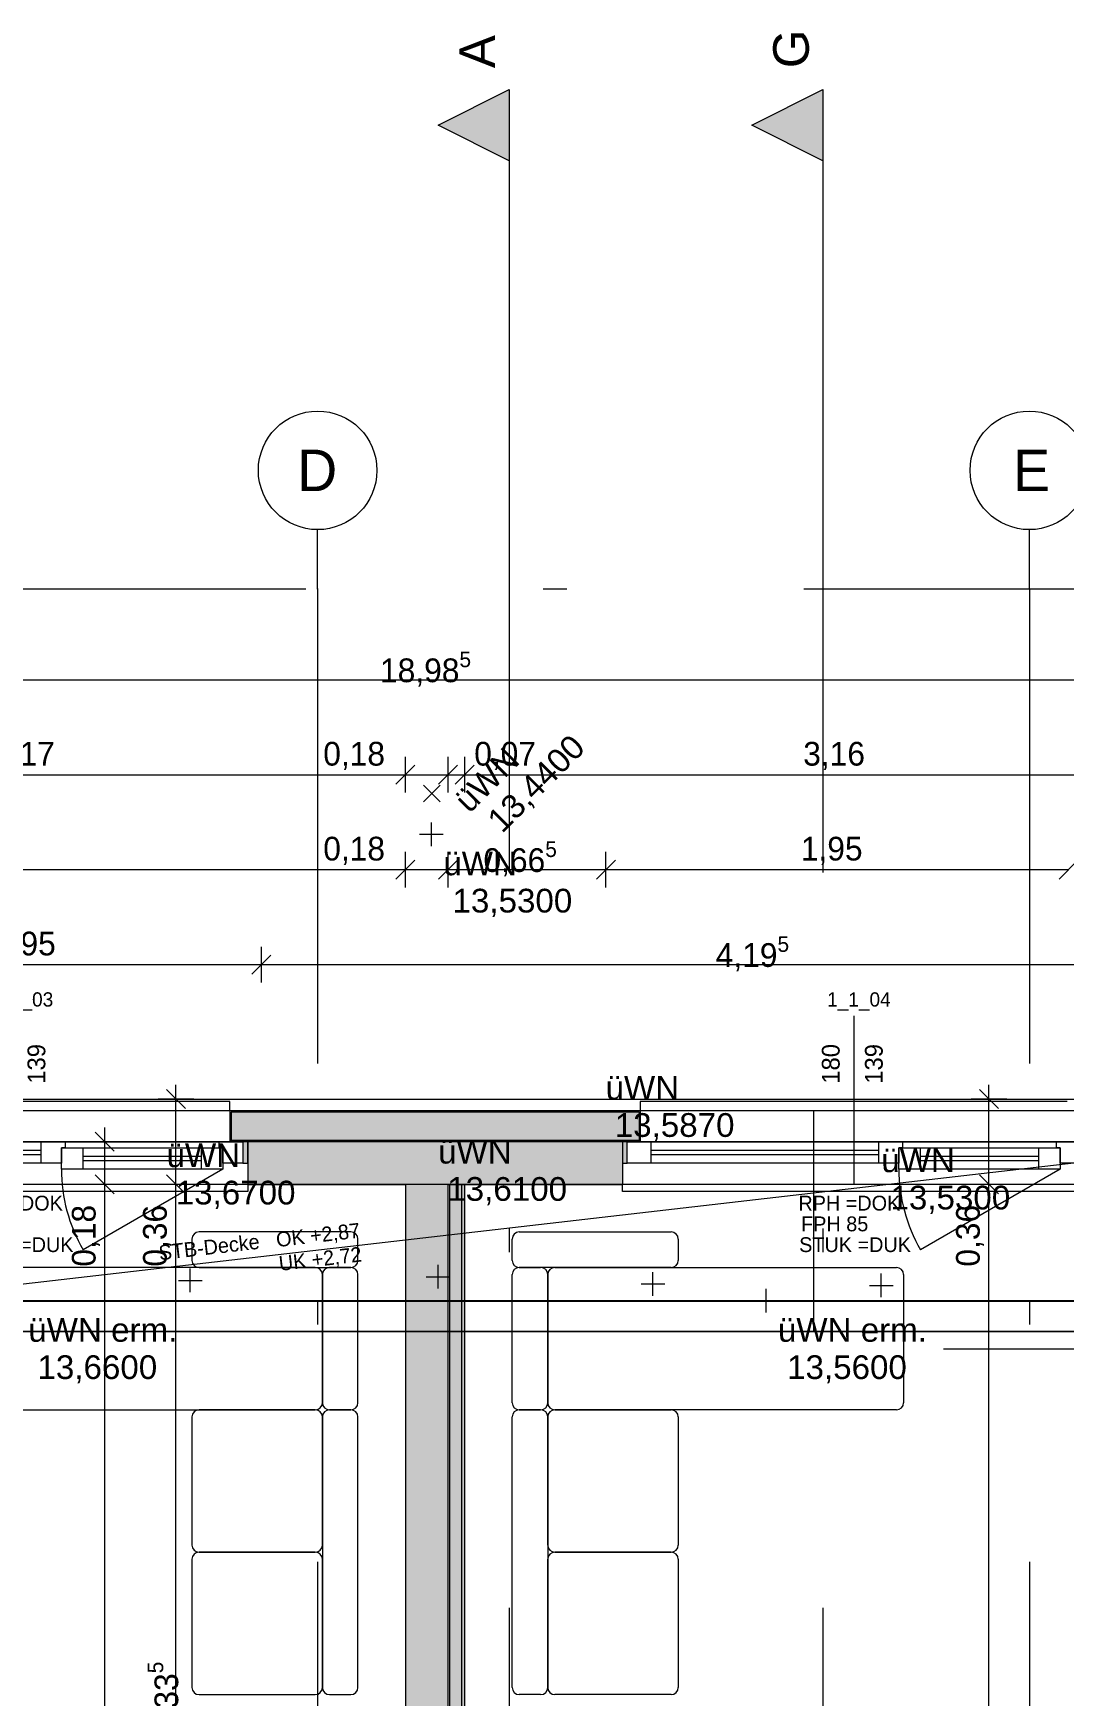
# Model space of a CAD drawing. Header units: metres. Extents: x -3 to 205, y -18 to 45.
# Drawn here: x 7.8 to 12.14, y -1.66 to 5.34 of the extents above; entities that cross this region are included whole.
import ezdxf

# ---------------------------------------------------------------- set-up
doc = ezdxf.new("R2010")
doc.units = ezdxf.units.M
doc.header["$MEASUREMENT"] = 0
for name, pattern in [('Achse', [0.004, 0.002, -0.001, 0, -0.001]), ('Schnittlinie', [0.006, 0.003, -0.0015, 0, -0.0015]), ('Strichlinie eng', [0.002, 0.0015, -0.0005])]:
    doc.linetypes.add(name, pattern=pattern)
for name, color, linetype in [('1._1.Stock PP STG1_3_000 Achsraster', 7, 'Continuous'), ('1._1.Stock PP STG1_3_110 Wand Aussen', 7, 'Continuous'), ('1._1.Stock PP STG1_3_120 Wand Innen tragend', 7, 'Continuous'), ('1._1.Stock PP STG1_3_165 Fassadengestaltung Bänder', 7, 'Continuous'), ('1._1.Stock PP STG1_3_210 Decke', 7, 'Continuous'), ('1._1.Stock PP STG1_3_220 Bodenaufbau', 7, 'Continuous'), ('1._1.Stock PP STG1_3_240 Unterdämmung', 7, 'Continuous'), ('1._1.Stock PP STG1_3_510 Möblierung', 7, 'Continuous'), ('1._1.Stock PP STG1_3_851 Marker Schnitt', 7, 'Continuous'), ('1._1.Stock PP STG1_3_910 Allgemein Lageplan Höhen', 7, 'Continuous'), ('1._1.Stock PP STG1_3_945 Einreichplan Beschriftung', 7, 'Continuous'), ('1._1.Stock PP STG1_3_950 Polierplan Bemaßung', 7, 'Continuous'), ('1._1.Stock PP STG1_3_Neubau_840 Baulinien', 7, 'Continuous')]:
    doc.layers.add(name, color=color, linetype=linetype)
doc.styles.add('ERSTELLTER_STIL_1', font='arial.ttf')
doc.styles.add('ERSTELLTER_STIL_2', font='')
doc.styles.get('ERSTELLTER_STIL_2').set_extended_font_data('Eurostile')
doc.linetypes.add('Grenze Grundstück', pattern='A,0,[1,415_260415_PP_VA_1_4 1 St1.Shx,S=0.00031746,R=0,X=0,Y=0],-0.04,0', length=0.04)

msp = doc.modelspace()

# ---------------------------------------------------------------- hatches: boundary and pattern name
at = {"layer": '1._1.Stock PP STG1_3_110 Wand Aussen', "linetype": 'Continuous', "lineweight": 13, "true_color": 0xff6400}
for points in [[(8.635, 0.795), (8.635, 0.675), (10.355, 0.675), (10.355, 0.795)], [(8.685, 0.58), (8.705, 0.58), (8.705, 0.67), (8.685, 0.67)], [(10.305, 0.67), (10.285, 0.67), (10.285, 0.58), (10.305, 0.58)]]:
    msp.add_hatch(color=30, dxfattribs=at).paths.add_polyline_path(points)
at = {"layer": '1._1.Stock PP STG1_3_110 Wand Aussen', "linetype": 'Continuous', "lineweight": 0, "true_color": 0x373737}
msp.add_hatch(color=250, dxfattribs=at).paths.add_polyline_path([(8.635, 0.675), (8.635, 0.67), (10.355, 0.67), (10.355, 0.675)])
at = {"layer": '1._1.Stock PP STG1_3_110 Wand Aussen', "linetype": 'Continuous', "lineweight": 13, "true_color": 0x3f7f02}
msp.add_hatch(color=76, dxfattribs=at).paths.add_polyline_path([(8.705, 0.49), (10.285, 0.49), (10.285, 0.58), (10.285, 0.67), (8.705, 0.67), (8.705, 0.58)])
at = {"layer": '1._1.Stock PP STG1_3_120 Wand Innen tragend', "linetype": 'Continuous', "lineweight": 13, "true_color": 0x3f7f02}
msp.add_hatch(color=76, dxfattribs=at).paths.add_polyline_path([(9.55, -3.865), (9.55, 0.49), (9.37, 0.49), (9.37, -3.865)])
at = {"layer": '1._1.Stock PP STG1_3_120 Wand Innen tragend', "linetype": 'Continuous', "lineweight": 13, "true_color": 0xffaa00}
msp.add_hatch(color=40, dxfattribs=at).paths.add_polyline_path([(9.6075, -3.865), (9.6075, 0.49), (9.5575, 0.49), (9.5575, -3.865)])
at = {"layer": '1._1.Stock PP STG1_3_120 Wand Innen tragend', "linetype": 'Continuous', "lineweight": 13, "true_color": 0xfb02fe}
msp.add_hatch(color=6, dxfattribs=at).paths.add_polyline_path([(9.62, -3.865), (9.62, 0.49), (9.6075, 0.49), (9.6075, -3.865)])
at = {"layer": '1._1.Stock PP STG1_3_851 Marker Schnitt', "linetype": 'Continuous', "lineweight": 0, "true_color": 0x000000}
for points in [[(9.8079, 5.105), (9.5079, 4.955), (9.8079, 4.805)], [(11.13, 5.105), (10.83, 4.955), (11.13, 4.805)]]:
    msp.add_hatch(color=18, dxfattribs=at).paths.add_polyline_path(points)

# ---------------------------------------------------------------- linework, layer by layer
at = {"layer": '1._1.Stock PP STG1_3_000 Achsraster', "color": 5, "linetype": 'Achse', "lineweight": 0, "ltscale": 1000}
for p, q in [((9, 3), (9, 3.25)), ((12, 3), (12, 3.25)), ((-1.25, 3), (21, 3)), ((9, 3), (9, -18)), ((12, 3), (12, -18)), ((-1.5, 0), (21, 0))]:
    msp.add_line(p, q, dxfattribs=at)
at = {"layer": '1._1.Stock PP STG1_3_000 Achsraster', "color": 5, "linetype": 'Continuous', "lineweight": 0, "ltscale": 1000}
for centre in [(9, 3.5), (12, 3.5)]:
    msp.add_circle(centre, 0.25, dxfattribs=at)
at = {"layer": '1._1.Stock PP STG1_3_000 Achsraster', "color": 5, "linetype": 'Achse', "lineweight": 0, "ltscale": 1000}
for p in [(9, 3), (9, 3), (12, 3), (12, 3)]:
    msp.add_point(p, dxfattribs=at)
at = {"layer": '1._1.Stock PP STG1_3_110 Wand Aussen', "color": 7, "linetype": 'Continuous', "lineweight": 13, "ltscale": 1000}
for p, q in [((11.26, 1.2012), (11.26, 0.49)), ((8.63, 0.84), (6.83, 0.84)), ((8.63, 0.8), (8.63, 0.84)), ((8.63, 0.8), (8.63, 0.795)), ((8.635, 0.8), (8.63, 0.8)), ((8.63, 0.8), (8.63, 0.795)), ((8.63, 0.795), (8.63, 0.675)), ((8.63, 0.795), (8.63, 0.675)), ((10.355, 0.795), (8.635, 0.795)), ((8.635, 0.795), (8.635, 0.67)), ((10.355, 0.8), (10.36, 0.8)), ((10.355, 0.795), (10.355, 0.67)), ((12.16, 0.84), (10.36, 0.84)), ((10.36, 0.84), (10.36, 0.8)), ((10.36, 0.8), (10.36, 0.795)), ((10.36, 0.8), (10.36, 0.795)), ((10.36, 0.795), (10.36, 0.675)), ((10.36, 0.795), (10.36, 0.675)), ((6.875, 0.67), (7.835, 0.67)), ((6.875, 0.635), (7.835, 0.635)), ((7.835, 0.58), (7.835, 0.67)), ((7.835, 0.67), (7.885, 0.67)), ((7.885, 0.67), (7.935, 0.67)), ((7.935, 0.645), (7.92, 0.645)), ((7.92, 0.645), (7.92, 0.58)), ((7.92, 0.555), (7.92, 0.645)), ((7.92, 0.645), (8.01, 0.645)), ((7.935, 0.67), (8.585, 0.67)), ((7.935, 0.67), (7.935, 0.645)), ((8.01, 0.645), (8.51, 0.645)), ((8.01, 0.645), (8.01, 0.555)), ((8.51, 0.555), (8.51, 0.645)), ((8.51, 0.645), (8.6, 0.645)), ((8.585, 0.645), (8.585, 0.67)), ((8.585, 0.67), (8.685, 0.67)), ((8.6, 0.645), (8.585, 0.645)), ((8.6, 0.58), (8.6, 0.645)), ((8.6, 0.645), (8.6, 0.555)), ((8.63, 0.675), (8.63, 0.67)), ((8.63, 0.675), (8.63, 0.67)), ((8.635, 0.67), (8.63, 0.67)), ((8.635, 0.67), (8.63, 0.67)), ((8.635, 0.67), (8.63, 0.67)), ((10.355, 0.675), (8.635, 0.675)), ((8.685, 0.67), (8.685, 0.58)), ((10.355, 0.67), (10.285, 0.67)), ((10.355, 0.67), (10.285, 0.67)), ((10.355, 0.67), (10.285, 0.67)), ((10.305, 0.67), (10.405, 0.67)), ((10.305, 0.58), (10.305, 0.67)), ((10.355, 0.67), (10.36, 0.67)), ((10.355, 0.67), (10.36, 0.67)), ((10.355, 0.67), (10.36, 0.67)), ((10.36, 0.675), (10.36, 0.67)), ((10.36, 0.675), (10.36, 0.67)), ((10.405, 0.67), (11.365, 0.67)), ((10.405, 0.67), (10.405, 0.58)), ((10.405, 0.635), (11.365, 0.635)), ((11.365, 0.58), (11.365, 0.67)), ((11.365, 0.67), (11.415, 0.67)), ((11.415, 0.67), (11.465, 0.67)), ((11.465, 0.645), (11.45, 0.645)), ((11.45, 0.645), (11.45, 0.58)), ((11.45, 0.555), (11.45, 0.645)), ((11.45, 0.645), (11.54, 0.645)), ((11.465, 0.67), (12.115, 0.67)), ((11.465, 0.67), (11.465, 0.645)), ((11.54, 0.645), (12.04, 0.645)), ((11.54, 0.645), (11.54, 0.555)), ((12.04, 0.555), (12.04, 0.645)), ((12.04, 0.645), (12.13, 0.645)), ((12.115, 0.645), (12.115, 0.67)), ((12.115, 0.67), (12.215, 0.67)), ((12.13, 0.645), (12.115, 0.645)), ((12.13, 0.58), (12.13, 0.645)), ((12.13, 0.645), (12.13, 0.555)), ((7.835, 0.615), (6.875, 0.615)), ((7.835, 0.58), (6.875, 0.58)), ((7.885, 0.58), (7.835, 0.58)), ((7.92, 0.58), (7.885, 0.58)), ((8.01, 0.61), (8.51, 0.61)), ((8.51, 0.59), (8.01, 0.59)), ((8.685, 0.58), (8.6, 0.58)), ((10.405, 0.58), (10.305, 0.58)), ((11.365, 0.615), (10.405, 0.615)), ((11.365, 0.58), (10.405, 0.58)), ((11.415, 0.58), (11.365, 0.58)), ((11.45, 0.58), (11.415, 0.58)), ((11.54, 0.61), (12.04, 0.61)), ((12.04, 0.59), (11.54, 0.59)), ((12.215, 0.58), (12.13, 0.58)), ((8.01, 0.555), (7.92, 0.555)), ((8.51, 0.555), (8.01, 0.555)), ((8.6, 0.555), (8.51, 0.555)), ((11.54, 0.555), (11.45, 0.555)), ((12.04, 0.555), (11.54, 0.555)), ((12.13, 0.555), (12.04, 0.555)), ((8.705, 0.46), (6.755, 0.46)), ((8.705, 0.49), (8.705, 0.46)), ((10.285, 0.46), (10.285, 0.49)), ((12.235, 0.46), (10.285, 0.46))]:
    msp.add_line(p, q, dxfattribs=at)
at = {"layer": '1._1.Stock PP STG1_3_110 Wand Aussen', "color": 7, "linetype": 'Continuous', "lineweight": 18, "ltscale": 1000}
for p, q in [((8.705, 0.67), (8.635, 0.67)), ((8.705, 0.67), (8.635, 0.67)), ((8.705, 0.67), (8.635, 0.67)), ((10.285, 0.67), (8.705, 0.67)), ((8.705, 0.67), (8.705, 0.58)), ((8.705, 0.67), (8.705, 0.58)), ((8.705, 0.67), (8.705, 0.58)), ((10.285, 0.67), (10.285, 0.58)), ((10.285, 0.67), (10.285, 0.58)), ((10.285, 0.67), (10.285, 0.58)), ((8.705, 0.58), (8.705, 0.49)), ((8.705, 0.58), (8.705, 0.49)), ((10.285, 0.58), (10.285, 0.49)), ((10.285, 0.58), (10.285, 0.49))]:
    msp.add_line(p, q, dxfattribs=at)
at = {"layer": '1._1.Stock PP STG1_3_110 Wand Aussen', "color": 8, "linetype": 'Strichlinie eng', "lineweight": 0, "ltscale": 1000}
for p, q in [((8.6, 0.555), (8.0111, 0.215)), ((12.13, 0.555), (11.5411, 0.215))]:
    msp.add_line(p, q, dxfattribs=at)
at = {"layer": '1._1.Stock PP STG1_3_110 Wand Aussen', "color": 7, "linetype": 'Continuous', "lineweight": 13, "ltscale": 1000, "flags": 128}
msp.add_lwpolyline([(10.355, 0.8), (8.635, 0.8)], dxfattribs=at)
for points in [[(8.685, 0.58), (8.705, 0.58), (8.705, 0.67), (8.685, 0.67)], [(10.305, 0.67), (10.285, 0.67), (10.285, 0.58), (10.305, 0.58)]]:
    msp.add_lwpolyline(points, close=True, dxfattribs=at)
at = {"layer": '1._1.Stock PP STG1_3_110 Wand Aussen', "color": 7, "linetype": 'Continuous', "lineweight": 18, "ltscale": 1000, "flags": 128}
for points in [[(8.705, 0.49), (9.37, 0.49)], [(9.55, 0.49), (10.285, 0.49)]]:
    msp.add_lwpolyline(points, dxfattribs=at)
at = {"layer": '1._1.Stock PP STG1_3_110 Wand Aussen', "color": 8, "linetype": 'Strichlinie eng', "lineweight": 0, "ltscale": 1000}
for centre in [(8.6, 0.555), (12.13, 0.555)]:
    msp.add_arc(centre, 0.68, 180, 210, dxfattribs=at)
at = {"layer": '1._1.Stock PP STG1_3_120 Wand Innen tragend', "color": 7, "linetype": 'Continuous', "lineweight": 18, "ltscale": 1000}
msp.add_line((9.55, -3.865), (9.55, 0.49), dxfattribs=at)
at = {"layer": '1._1.Stock PP STG1_3_120 Wand Innen tragend', "color": 7, "linetype": 'Continuous', "lineweight": 13, "ltscale": 1000}
for p, q in [((9.5575, -3.865), (9.5575, 0.49)), ((9.6075, -3.865), (9.6075, 0.49))]:
    msp.add_line(p, q, dxfattribs=at)
at = {"layer": '1._1.Stock PP STG1_3_120 Wand Innen tragend', "color": 7, "linetype": 'Continuous', "lineweight": 18, "ltscale": 1000, "flags": 128}
msp.add_lwpolyline([(9.37, 0.49), (9.37, -3.865)], dxfattribs=at)
at = {"layer": '1._1.Stock PP STG1_3_120 Wand Innen tragend', "color": 7, "linetype": 'Continuous', "lineweight": 13, "ltscale": 1000, "flags": 128}
for points in [[(9.5575, 0.49), (9.55, 0.49)], [(9.6075, 0.49), (9.5575, 0.49)], [(9.62, 0.49), (9.6075, 0.49)], [(9.62, -3.845), (9.62, 0.49)]]:
    msp.add_lwpolyline(points, dxfattribs=at)
at = {"layer": '1._1.Stock PP STG1_3_165 Fassadengestaltung Bänder', "color": 7, "linetype": 'Continuous', "lineweight": 13, "ltscale": 1000, "flags": 128}
msp.add_lwpolyline([(0, 0), (0, 0.0617), (3.72, 0.85), (5.89, 0.85), (13.09, 0.85), (15.21, 0.85), (18.985, 0.05), (18.985, 0), (18.935, 0), (18.935, 0.0074), (15.21, 0.8), (3.72, 0.8)], close=True, dxfattribs=at)
at = {"layer": '1._1.Stock PP STG1_3_210 Decke', "color": 7, "linetype": 'Continuous', "lineweight": 13, "ltscale": 1000, "true_color": 0xf4f4f4, "flags": 128}
msp.add_lwpolyline([(12.96, -0.13), (12.96, 0.67), (6.02, 0.67), (6.02, -0.13)], dxfattribs=at)
at = {"layer": '1._1.Stock PP STG1_3_210 Decke', "color": 7, "linetype": 'Continuous', "lineweight": 18, "ltscale": 1000, "flags": 128}
msp.add_lwpolyline([(6.02, -0.13), (12.96, -0.13)], dxfattribs=at)
at = {"layer": '1._1.Stock PP STG1_3_220 Bodenaufbau', "color": 7, "linetype": 'Continuous', "lineweight": 13, "ltscale": 1000, "true_color": 0xf4f4f4, "flags": 128}
for points in [[(12.78, -0.13), (12.78, 0.49), (6.2, 0.49), (6.2, -0.13)], [(3.445, -0.31), (0.3111, -0.31), (0.3639, -14.69), (5.685, -14.69), (5.685, -15.66), (13.295, -15.66), (13.295, -14.69), (18.6261, -14.69), (18.674, -0.31), (15.505, -0.31), (15.505, -0.71), (12.78, -0.71), (12.78, -0.13), (6.2, -0.13), (6.2, -0.71), (3.445, -0.71)]]:
    msp.add_lwpolyline(points, close=True, dxfattribs=at)
at = {"layer": '1._1.Stock PP STG1_3_240 Unterdämmung', "color": 30, "linetype": 'Continuous', "lineweight": 13, "ltscale": 1000, "true_color": 0xff6400, "flags": 128}
for points in [[(5.89, 0.8), (5.89, -0.4), (6.02, -0.4), (6.02, -0.13), (11.09, -0.13)], [(11.09, 0.8), (5.89, 0.8)], [(11.09, -0.13), (12.96, -0.13), (15.195, -0.13), (15.195, 0.07), (15.98, 0.07), (15.98, 0.6362), (15.21, 0.8), (11.09, 0.8)], [(11.09, 0.8), (11.09, -0.13)]]:
    msp.add_lwpolyline(points, dxfattribs=at)
at = {"layer": '1._1.Stock PP STG1_3_510 Möblierung', "color": 8, "linetype": 'Continuous', "lineweight": 13, "ltscale": 1000, "true_color": 0x7e7f7f}
for p, q in [((9.14, 0.29), (8.5, 0.29)), ((9.85, 0.29), (10.49, 0.29)), ((8.47, 0.26), (8.47, 0.17)), ((9.17, 0.17), (9.17, 0.26)), ((9.82, 0.17), (9.82, 0.26)), ((10.52, 0.26), (10.52, 0.17)), ((8.99, 0.14), (7.55, 0.14)), ((8.5, 0.14), (9.14, 0.14)), ((9.02, -0.43), (9.02, 0.11)), ((9.02, 0.11), (9.02, -0.43)), ((9.14, 0.14), (9.05, 0.14)), ((9.17, -0.43), (9.17, 0.11)), ((9.82, -0.43), (9.82, 0.11)), ((9.85, 0.14), (9.94, 0.14)), ((10.49, 0.14), (9.85, 0.14)), ((9.97, -0.43), (9.97, 0.11)), ((9.97, 0.11), (9.97, -0.43)), ((10, 0.14), (11.44, 0.14)), ((11.47, 0.11), (11.47, -0.43)), ((7.55, -0.46), (8.99, -0.46)), ((8.47, -0.49), (8.47, -1.03)), ((8.99, -0.46), (8.5, -0.46)), ((9.02, -1.03), (9.02, -0.49)), ((9.02, -0.49), (9.02, -1.63)), ((9.05, -0.46), (9.14, -0.46)), ((9.14, -0.46), (9.05, -0.46)), ((9.17, -1.63), (9.17, -0.49)), ((9.82, -1.63), (9.82, -0.49)), ((9.94, -0.46), (9.85, -0.46)), ((9.85, -0.46), (9.94, -0.46)), ((9.97, -1.03), (9.97, -0.49)), ((9.97, -0.49), (9.97, -1.63)), ((10, -0.46), (10.49, -0.46)), ((11.44, -0.46), (10, -0.46)), ((10.52, -0.49), (10.52, -1.03)), ((8.47, -1.09), (8.47, -1.63)), ((8.5, -1.06), (8.99, -1.06)), ((8.99, -1.06), (8.5, -1.06)), ((9.02, -1.63), (9.02, -1.09)), ((9.97, -1.63), (9.97, -1.09)), ((10.49, -1.06), (10, -1.06)), ((10, -1.06), (10.49, -1.06)), ((10.52, -1.09), (10.52, -1.63)), ((8.5, -1.66), (8.99, -1.66)), ((9.05, -1.66), (9.14, -1.66)), ((9.94, -1.66), (9.85, -1.66)), ((10.49, -1.66), (10, -1.66))]:
    msp.add_line(p, q, dxfattribs=at)
for centre, start, end in [((8.5, 0.26), 90, 180), ((9.14, 0.26), 0, 90), ((9.85, 0.26), 90, 180), ((10.49, 0.26), 0, 90), ((8.5, 0.17), 180, 270), ((9.14, 0.17), 270, 0), ((9.85, 0.17), 180, 270), ((10.49, 0.17), 270, 0), ((8.99, 0.11), 0, 90), ((9.05, 0.11), 90, 180), ((9.14, 0.11), 0, 90), ((9.85, 0.11), 90, 180), ((9.94, 0.11), 0, 90), ((10, 0.11), 90, 180), ((11.44, 0.11), 0, 90), ((8.5, -0.49), 90, 180), ((8.99, -0.43), 270, 0), ((8.99, -0.49), 0, 90), ((9.05, -0.43), 180, 270), ((9.05, -0.49), 90, 180), ((9.14, -0.43), 270, 0), ((9.14, -0.49), 0, 90), ((9.85, -0.43), 180, 270), ((9.85, -0.49), 90, 180), ((9.94, -0.43), 270, 0), ((9.94, -0.49), 0, 90), ((10, -0.43), 180, 270), ((10, -0.49), 90, 180), ((10.49, -0.49), 0, 90), ((11.44, -0.43), 270, 0), ((8.5, -1.03), 180, 270), ((8.99, -1.03), 270, 0), ((10, -1.03), 180, 270), ((10.49, -1.03), 270, 0), ((8.5, -1.09), 90, 180), ((8.99, -1.09), 0, 90), ((10, -1.09), 90, 180), ((10.49, -1.09), 0, 90), ((8.5, -1.63), 180, 270), ((8.99, -1.63), 270, 0), ((9.05, -1.63), 180, 270), ((9.14, -1.63), 270, 0), ((9.85, -1.63), 180, 270), ((9.94, -1.63), 270, 0), ((10, -1.63), 180, 270), ((10.49, -1.63), 270, 0)]:
    msp.add_arc(centre, 0.03, start, end, dxfattribs=at)
at = {"layer": '1._1.Stock PP STG1_3_851 Marker Schnitt', "color": 7, "linetype": 'Schnittlinie', "lineweight": 13, "ltscale": 1000}
for p, q in [((9.8079, 4.805), (9.8079, -11.7)), ((11.13, 4.805), (11.13, -5.7741))]:
    msp.add_line(p, q, dxfattribs=at)
at = {"layer": '1._1.Stock PP STG1_3_851 Marker Schnitt', "color": 7, "linetype": 'Continuous', "lineweight": 13, "ltscale": 1000, "flags": 128}
for points in [[(9.8079, 5.105), (9.8079, 4.805), (9.5079, 4.955)], [(11.13, 5.105), (11.13, 4.805), (10.83, 4.955)]]:
    msp.add_lwpolyline(points, close=True, dxfattribs=at)
at = {"layer": '1._1.Stock PP STG1_3_910 Allgemein Lageplan Höhen', "color": 7, "linetype": 'Continuous', "lineweight": 13, "ltscale": 1000}
for p, q in [((9.4458, 2.1022), (9.5165, 2.173)), ((9.5165, 2.1022), (9.4458, 2.173)), ((9.4295, 1.9663), (9.5295, 1.9663)), ((9.4795, 1.9163), (9.4795, 2.0163)), ((9.5075, 0.0511), (9.5075, 0.1511)), ((8.4129, 0.0858), (8.5129, 0.0858)), ((8.4629, 0.0358), (8.4629, 0.1358)), ((9.4575, 0.1011), (9.5575, 0.1011)), ((10.3635, 0.0706), (10.4635, 0.0706)), ((10.4135, 0.0206), (10.4135, 0.1206)), ((11.3757, 0.0148), (11.3757, 0.1148)), ((11.3257, 0.0648), (11.4257, 0.0648))]:
    msp.add_line(p, q, dxfattribs=at)
at = {"layer": '1._1.Stock PP STG1_3_910 Allgemein Lageplan Höhen', "color": 190, "linetype": 'Continuous', "lineweight": 0, "ltscale": 1000, "true_color": 0x9900ff}
for p, q in [((10.84, 0), (10.94, 0)), ((10.89, -0.05), (10.89, 0.05))]:
    msp.add_line(p, q, dxfattribs=at)
at = {"layer": '1._1.Stock PP STG1_3_945 Einreichplan Beschriftung', "color": 7, "linetype": 'Continuous', "lineweight": 13, "ltscale": 1000}
msp.add_line((13.8197, -0.2035), (11.6385, -0.2035), dxfattribs=at)
at = {"layer": '1._1.Stock PP STG1_3_950 Polierplan Bemaßung', "color": 1, "linetype": 'Continuous', "lineweight": 13, "ltscale": 1000, "true_color": 0xfb0106}
msp.add_line((0, 2.6169), (18.985, 2.6169), dxfattribs=at)
at = {"layer": '1._1.Stock PP STG1_3_950 Polierplan Bemaßung', "color": 6, "linetype": 'Continuous', "lineweight": 13, "ltscale": 1000, "true_color": 0xfb02fe}
for p, q in [((9.41, 2.2569), (9.33, 2.1769)), ((9.37, 2.1419), (9.37, 2.2919)), ((9.59, 2.2569), (9.51, 2.1769)), ((9.55, 2.1419), (9.55, 2.2919)), ((9.66, 2.2569), (9.58, 2.1769)), ((9.62, 2.1419), (9.62, 2.2919)), ((6.2, 2.2169), (9.37, 2.2169)), ((9.37, 2.2169), (9.55, 2.2169)), ((9.55, 2.2169), (9.62, 2.2169)), ((9.62, 2.2169), (12.78, 2.2169)), ((8.4775, 0.85), (8.3275, 0.85)), ((8.4425, 0.81), (8.3625, 0.89)), ((8.4025, 0.85), (8.4025, 0.91)), ((8.4025, 0.49), (8.4025, 0.85)), ((11.9045, 0.85), (11.7545, 0.85)), ((11.8695, 0.81), (11.7895, 0.89)), ((11.8295, 0.85), (11.8295, 0.91)), ((11.8295, 0.49), (11.8295, 0.85)), ((8.3625, 0.53), (8.4425, 0.45)), ((11.7895, 0.53), (11.8695, 0.45)), ((8.4775, 0.49), (8.3275, 0.49)), ((8.4025, -3.845), (8.4025, 0.49)), ((11.9045, 0.49), (11.7545, 0.49)), ((11.8295, -3.845), (11.8295, 0.49))]:
    msp.add_line(p, q, dxfattribs=at)
at = {"layer": '1._1.Stock PP STG1_3_950 Polierplan Bemaßung', "color": 76, "linetype": 'Continuous', "lineweight": 13, "ltscale": 1000, "true_color": 0x3f7f02}
for p, q in [((9.41, 1.8569), (9.33, 1.7769)), ((9.37, 1.7419), (9.37, 1.8919)), ((9.59, 1.8569), (9.51, 1.7769)), ((9.55, 1.7419), (9.55, 1.8919)), ((10.255, 1.8569), (10.175, 1.7769)), ((10.215, 1.7419), (10.215, 1.8919)), ((12.205, 1.8569), (12.125, 1.7769)), ((6.2, 1.8169), (9.37, 1.8169)), ((9.37, 1.8169), (9.55, 1.8169)), ((9.55, 1.8169), (10.215, 1.8169)), ((10.215, 1.8169), (12.165, 1.8169)), ((8.7631, 1.3419), (8.7631, 1.4919)), ((6.815, 1.4169), (8.7631, 1.4169)), ((8.8031, 1.4569), (8.7231, 1.3769)), ((8.7631, 1.4169), (12.96, 1.4169)), ((8.1425, 0.63), (8.0625, 0.71)), ((8.1025, 0.67), (8.1025, 0.73)), ((6.02, -0.13), (12.96, 0.67)), ((8.1775, 0.67), (8.0275, 0.67)), ((8.1025, 0.49), (8.1025, 0.67)), ((8.0625, 0.53), (8.1425, 0.45)), ((8.1775, 0.49), (8.0275, 0.49)), ((8.1025, -4.465), (8.1025, 0.49))]:
    msp.add_line(p, q, dxfattribs=at)
at = {"layer": '1._1.Stock PP STG1_3_Neubau_840 Baulinien', "color": 1, "linetype": 'Continuous', "lineweight": 25, "ltscale": 1000, "true_color": 0xfb0106, "flags": 128}
msp.add_lwpolyline([(-3.0225, 0.0171), (0, 0), (18.985, 0), (23.9775, -0.0042)], dxfattribs=at)
at = {"layer": '1._1.Stock PP STG1_3_Neubau_840 Baulinien', "color": 76, "linetype": 'Grenze Grundstück', "lineweight": 13, "ltscale": 1000, "true_color": 0x3f7f02, "flags": 128}
msp.add_lwpolyline([(0.0591, -18), (0.0564, -12.2031), (0, -0.0002), (18.985, -0.0012), (18.958, -11.4452), (18.914, -18)], dxfattribs=at)

# ---------------------------------------------------------------- texts
at = {"layer": '1._1.Stock PP STG1_3_000 Achsraster', "color": 5, "linetype": 'Continuous', "lineweight": 0, "char_height": 0.175, "attachment_point": 1, "style": 'ERSTELLTER_STIL_2'}
for s, insert in [('\\A1;{\\pql;\\pt0;\\fEurostile|b0|i0|c0|p0;\\W1.000000;D}', (8.9135, 3.5875)), ('\\A1;{\\pql;\\pt0;\\fEurostile|b0|i0|c0|p0;\\W1.000000;E}', (11.9312, 3.5875))]:
    msp.add_mtext(s, dxfattribs=dict(at, insert=insert))
at = {"layer": '1._1.Stock PP STG1_3_110 Wand Aussen', "color": 7, "linetype": 'Continuous', "lineweight": 13, "attachment_point": 9, "style": 'ERSTELLTER_STIL_2'}
for s, insert, char_height in [('\\A1;{\\pqr;\\pt0;\\fEurostile|b0|i0|c0|p0;\\W1.000000;1_1_03}', (7.8854, 1.2226), 0.06), ('\\A1;{\\pqr;\\pt0;\\fEurostile|b0|i0|c0|p0;\\W1.000000;1_1_04}', (11.4154, 1.2226), 0.06), ('\\A1;{\\pqr;\\pt0;\\fEurostile|b0|i0|c0|p0;\\W1.000000;RPH =DOK}', (7.926, 0.3792), 0.0625), ('\\A1;{\\pqr;\\pt0;\\fEurostile|b0|i0|c0|p0;\\W1.000000;RPH =DOK}', (11.456, 0.3792), 0.0625), ('\\A1;{\\pqr;\\pt0;\\fEurostile|b0|i0|c0|p0;\\W1.000000;FPH 85}', (11.3211, 0.2917), 0.0625), ('\\A1;{\\pqr;\\pt0;\\fEurostile|b0|i0|c0|p0;\\W1.000000;STUK =DUK}', (7.971, 0.2042), 0.0625), ('\\A1;{\\pqr;\\pt0;\\fEurostile|b0|i0|c0|p0;\\W1.000000;STUK =DUK}', (11.501, 0.2042), 0.0625)]:
    msp.add_mtext(s, dxfattribs=dict(at, insert=insert, char_height=char_height))
at = {"layer": '1._1.Stock PP STG1_3_110 Wand Aussen', "color": 7, "linetype": 'Continuous', "lineweight": 13, "char_height": 0.075, "attachment_point": 9, "rotation": 90, "style": 'ERSTELLTER_STIL_2'}
for s, insert in [('\\A1;{\\pqr;\\pt0;\\fEurostile|b0|i0|c0|p0;\\W1.000000;139}', (7.853, 1.082)), ('\\A1;{\\pqr;\\pt0;\\fEurostile|b0|i0|c0|p0;\\W1.000000;180}', (11.2014, 1.082)), ('\\A1;{\\pqr;\\pt0;\\fEurostile|b0|i0|c0|p0;\\W1.000000;139}', (11.383, 1.082))]:
    msp.add_mtext(s, dxfattribs=dict(at, insert=insert))
at = {"layer": '1._1.Stock PP STG1_3_851 Marker Schnitt', "color": 7, "linetype": 'Continuous', "lineweight": 13, "char_height": 0.15, "attachment_point": 7, "rotation": 90, "style": 'ERSTELLTER_STIL_1'}
for s, insert in [('\\A1;{\\pql;\\pt0;\\fArial|b0|i0|c0|p0;\\W1.000000;A}', (9.7479, 5.195)), ('\\A1;{\\pql;\\pt0;\\fArial|b0|i0|c0|p0;\\W1.000000;G}', (11.0725, 5.195))]:
    msp.add_mtext(s, dxfattribs=dict(at, insert=insert))
at = {"layer": '1._1.Stock PP STG1_3_910 Allgemein Lageplan Höhen', "color": 7, "linetype": 'Continuous', "lineweight": 13, "char_height": 0.1, "attachment_point": 1, "rotation": 45, "style": 'ERSTELLTER_STIL_1'}
for s, insert in [('\\A1;{\\pql;\\fArial|b0|i0|c0|p0;\\W1.000000;üWN}', (9.568, 2.1214)), ('\\A1;{\\pql;\\fArial|b0|i0|c0|p0;\\W1.000000; 13,4400}', (9.6791, 2.0103))]:
    msp.add_mtext(s, dxfattribs=dict(at, insert=insert))
at = {"layer": '1._1.Stock PP STG1_3_910 Allgemein Lageplan Höhen', "color": 7, "linetype": 'Continuous', "lineweight": 13, "char_height": 0.1, "attachment_point": 1, "style": 'ERSTELLTER_STIL_1'}
for s, insert in [('\\A1;{\\pql;\\fArial|b0|i0|c0|p0;\\W1.000000;üWN}', (9.5295, 1.8934)), ('\\A1;{\\pql;\\fArial|b0|i0|c0|p0;\\W1.000000; 13,5300}', (9.5295, 1.7363)), ('\\A1;{\\pql;\\fArial|b0|i0|c0|p0;\\W1.000000;üWN}', (10.2135, 0.9478)), ('\\A1;{\\pql;\\fArial|b0|i0|c0|p0;\\W1.000000; 13,5870}', (10.2135, 0.7906)), ('\\A1;{\\pql;\\fArial|b0|i0|c0|p0;\\W1.000000;üWN}', (8.3629, 0.663)), ('\\A1;{\\pql;\\fArial|b0|i0|c0|p0;\\W1.000000;üWN}', (9.5075, 0.6783)), ('\\A1;{\\pql;\\fArial|b0|i0|c0|p0;\\W1.000000;üWN}', (11.3757, 0.642)), ('\\A1;{\\pql;\\fArial|b0|i0|c0|p0;\\W1.000000; 13,6700}', (8.3629, 0.5058)), ('\\A1;{\\pql;\\fArial|b0|i0|c0|p0;\\W1.000000; 13,6100}', (9.5075, 0.5211)), ('\\A1;{\\pql;\\fArial|b0|i0|c0|p0;\\W1.000000; 13,5300}', (11.3757, 0.4848))]:
    msp.add_mtext(s, dxfattribs=dict(at, insert=insert))
at = {"layer": '1._1.Stock PP STG1_3_910 Allgemein Lageplan Höhen', "color": 190, "linetype": 'Continuous', "lineweight": 0, "true_color": 0x9900ff, "char_height": 0.1, "attachment_point": 1, "style": 'ERSTELLTER_STIL_1'}
for s, insert in [('\\A1;{\\pql;\\fArial|b0|i0|c0|p0;\\W1.000000;üWN erm.}', (7.78, -0.0729)), ('\\A1;{\\pql;\\fArial|b0|i0|c0|p0;\\W1.000000;üWN erm.}', (10.94, -0.0729)), ('\\A1;{\\pql;\\fArial|b0|i0|c0|p0;\\W1.000000; 13,6600}', (7.78, -0.23)), ('\\A1;{\\pql;\\fArial|b0|i0|c0|p0;\\W1.000000; 13,5600}', (10.94, -0.23))]:
    msp.add_mtext(s, dxfattribs=dict(at, insert=insert))
at = {"layer": '1._1.Stock PP STG1_3_950 Polierplan Bemaßung', "color": 1, "linetype": 'Continuous', "lineweight": 13, "true_color": 0xfb0106, "insert": (9.263, 2.5779), "char_height": 0.1, "attachment_point": 7, "style": 'ERSTELLTER_STIL_2'}
msp.add_mtext('\\A1;{\\pql;\\fEurostile|b0|i0|c0|p0;\\W1.000000;18,98\\fEurostile|b0|i0|c0|p0;\\W1.000000;\\A1{\\H.66x;\\S5^  ;}}', dxfattribs=at)
at = {"layer": '1._1.Stock PP STG1_3_950 Polierplan Bemaßung', "color": 6, "linetype": 'Continuous', "lineweight": 13, "true_color": 0xfb02fe, "char_height": 0.1, "width": 0.306373, "attachment_point": 7, "style": 'ERSTELLTER_STIL_2'}
for s, insert in [('\\A1;{\\pql;\\fEurostile|b0|i0|c0|p0;\\W1.000000;3,17}', (7.6318, 2.2369)), ('\\A1;{\\pql;\\fEurostile|b0|i0|c0|p0;\\W1.000000;0,18}', (9.0236, 2.2369)), ('\\A1;{\\pql;\\fEurostile|b0|i0|c0|p0;\\W1.000000;0,07}', (9.66, 2.2369)), ('\\A1;{\\pql;\\fEurostile|b0|i0|c0|p0;\\W1.000000;3,16}', (11.0468, 2.2369))]:
    msp.add_mtext(s, dxfattribs=dict(at, insert=insert))
at = {"layer": '1._1.Stock PP STG1_3_950 Polierplan Bemaßung', "color": 76, "linetype": 'Continuous', "lineweight": 13, "true_color": 0x3f7f02, "char_height": 0.1, "width": 0.306373, "attachment_point": 7, "style": 'ERSTELLTER_STIL_2'}
for s, insert in [('\\A1;{\\pql;\\fEurostile|b0|i0|c0|p0;\\W1.000000;0,18}', (9.0236, 1.8369)), ('\\A1;{\\pql;\\fEurostile|b0|i0|c0|p0;\\W1.000000;1,95}', (11.0368, 1.8369)), ('\\A1;{\\pql;\\fEurostile|b0|i0|c0|p0;\\W1.000000;1,95}', (7.6358, 1.4369))]:
    msp.add_mtext(s, dxfattribs=dict(at, insert=insert))
at = {"layer": '1._1.Stock PP STG1_3_950 Polierplan Bemaßung', "color": 76, "linetype": 'Continuous', "lineweight": 13, "true_color": 0x3f7f02, "char_height": 0.1, "attachment_point": 7, "style": 'ERSTELLTER_STIL_2'}
for s, insert in [('\\A1;{\\pql;\\fEurostile|b0|i0|c0|p0;\\W1.000000;0,66\\fEurostile|b0|i0|c0|p0;\\W1.000000;\\A1{\\H.66x;\\S5^  ;}}', (9.699, 1.7779)), ('\\A1;{\\pql;\\fEurostile|b0|i0|c0|p0;\\W1.000000;4,19\\fEurostile|b0|i0|c0|p0;\\W1.000000;\\A1{\\H.66x;\\S5^  ;}}', (10.678, 1.3779))]:
    msp.add_mtext(s, dxfattribs=dict(at, insert=insert))
at = {"layer": '1._1.Stock PP STG1_3_950 Polierplan Bemaßung', "color": 76, "linetype": 'Continuous', "lineweight": 13, "true_color": 0x3f7f02, "insert": (8.0825, 0.1436), "char_height": 0.1, "width": 0.306373, "attachment_point": 7, "rotation": 90, "style": 'ERSTELLTER_STIL_2'}
msp.add_mtext('\\A1;{\\pql;\\fEurostile|b0|i0|c0|p0;\\W1.000000;0,18}', dxfattribs=at)
at = {"layer": '1._1.Stock PP STG1_3_950 Polierplan Bemaßung', "color": 6, "linetype": 'Continuous', "lineweight": 13, "true_color": 0xfb02fe, "char_height": 0.1, "width": 0.306373, "attachment_point": 7, "rotation": 90, "style": 'ERSTELLTER_STIL_2'}
for insert in [(8.3825, 0.1436), (11.8095, 0.1436)]:
    msp.add_mtext('\\A1;{\\pql;\\fEurostile|b0|i0|c0|p0;\\W1.000000;0,36}', dxfattribs=dict(at, insert=insert))
at = {"layer": '1._1.Stock PP STG1_3_950 Polierplan Bemaßung', "color": 76, "linetype": 'Continuous', "lineweight": 13, "true_color": 0x3f7f02, "insert": (8.8318, 0.1977), "char_height": 0.0625, "attachment_point": 4, "rotation": 6.57568, "line_spacing_factor": 0.968161, "style": 'ERSTELLTER_STIL_2'}
msp.add_mtext('\\A1;{\\pql;\\fEurostile|b0|i0|c0|p0;\\W1.000000;OK \\fEurostile|b0|i0|c0|p0;\\W1.000000;+\\fEurostile|b0|i0|c0|p0;\\W1.000000;2,87\\fEurostile|b0|i0|c0|p0;\\W1.000000;\\A1{\\H.66x;\\S^  ;}\\fEurostile|b0|i0|c0|p0;\\W1.000000;\\fEurostile|b0|i0|c0|p0;\\W1.000000;\\P\\pql;\\fEurostile|b0|i0|c0|p0;\\W1.000000;UK \\fEurostile|b0|i0|c0|p0;\\W1.000000;+\\fEurostile|b0|i0|c0|p0;\\W1.000000;2,72\\fEurostile|b0|i0|c0|p0;\\W1.000000;\\A1{\\H.66x;\\S^  ;}\\fEurostile|b0|i0|c0|p0;\\W1.000000;\\fEurostile|b0|i0|c0|p0;\\W1.000000;}', dxfattribs=at)
at = {"layer": '1._1.Stock PP STG1_3_950 Polierplan Bemaßung', "color": 76, "linetype": 'Continuous', "lineweight": 13, "true_color": 0x3f7f02, "insert": (8.3382, 0.1316), "char_height": 0.0625, "attachment_point": 4, "rotation": 6.57568, "style": 'ERSTELLTER_STIL_2'}
msp.add_mtext('\\A1;{\\pql;\\fEurostile|b0|i0|c0|p0;\\W1.000000;\\fEurostile|b0|i0|c0|p0;\\W1.000000;\\fEurostile|b0|i0|c0|p0;\\W1.000000;STB-Decke\\fEurostile|b0|i0|c0|p0;\\W1.000000;\\A1{\\H.66x;\\S^  ;}\\fEurostile|b0|i0|c0|p0;\\W1.000000;\\fEurostile|b0|i0|c0|p0;\\W1.000000;\\P\\pql;\\fEurostile|b0|i0|c0|p0;\\W1.000000;\\fEurostile|b0|i0|c0|p0;\\W1.000000;\\fEurostile|b0|i0|c0|p0;\\W1.000000;\\fEurostile|b0|i0|c0|p0;\\W1.000000;\\A1{\\H.66x;\\S^  ;}\\fEurostile|b0|i0|c0|p0;\\W1.000000;\\fEurostile|b0|i0|c0|p0;\\W1.000000;}', dxfattribs=at)
at = {"layer": '1._1.Stock PP STG1_3_950 Polierplan Bemaßung', "color": 6, "linetype": 'Continuous', "lineweight": 13, "true_color": 0xfb02fe, "insert": (8.4414, -1.8307), "char_height": 0.1, "attachment_point": 7, "rotation": 90, "style": 'ERSTELLTER_STIL_2'}
msp.add_mtext('\\A1;{\\pql;\\fEurostile|b0|i0|c0|p0;\\W1.000000;4,33\\fEurostile|b0|i0|c0|p0;\\W1.000000;\\A1{\\H.66x;\\S5^  ;}}', dxfattribs=at)

doc.saveas('drawing.dxf')
